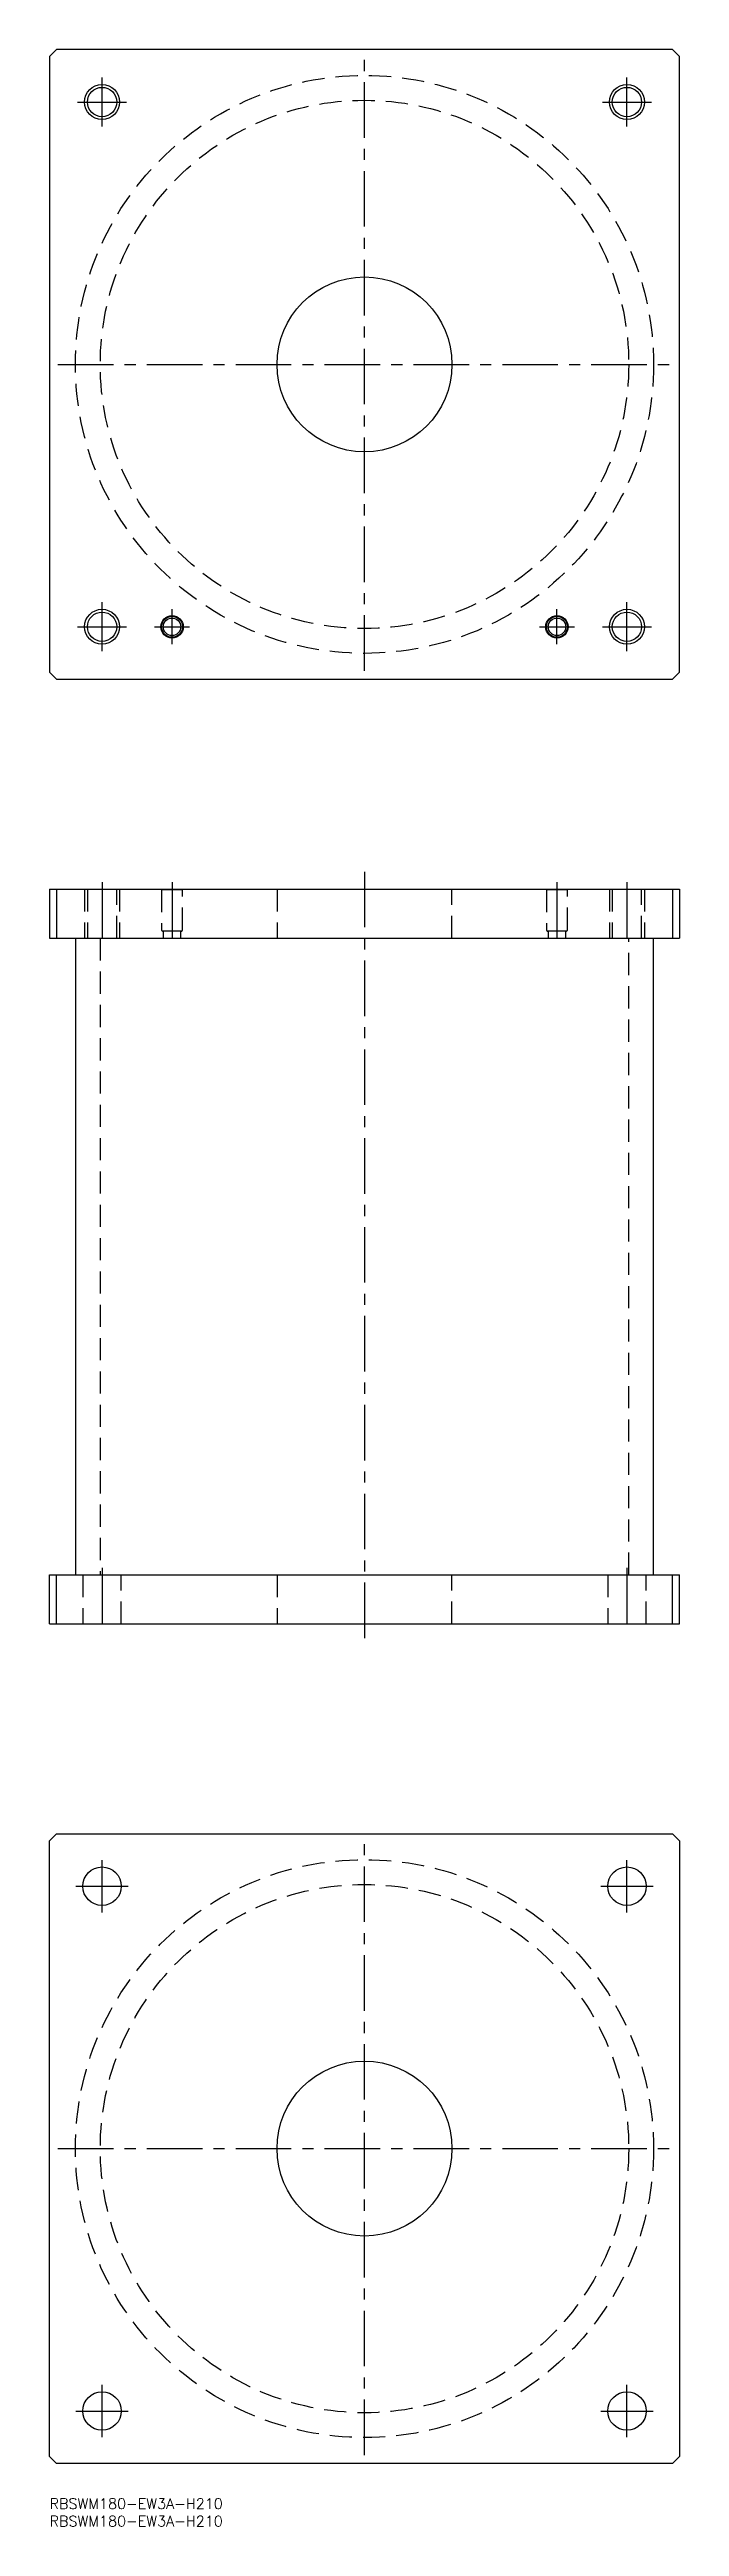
# Model space of a CAD drawing. Extents: x 0 to 180, y -8 to 700.
import ezdxf

# ---------------------------------------------------------------- set-up
doc = ezdxf.new("R2010")
doc.units = 0
doc.header["$LTSCALE"] = 0.5
doc.linetypes.add('CENTER', pattern=[50.8, 31.75, -6.35, 6.35, -6.35])
doc.linetypes.add('DASHED', pattern=[19.05, 12.7, -6.35])
for name, color, linetype in [('MSM_CENTER', 1, 'CENTER'), ('MSM_CONTINUOUS', 7, 'CONTINUOUS'), ('MSM_DASHED', 4, 'DASHED'), ('MSM_NARROW', 5, 'CONTINUOUS'), ('MSM_PART_NUMBER', 7, 'CONTINUOUS')]:
    doc.layers.add(name, color=color, linetype=linetype)
doc.styles.get("Standard").update_dxf_attribs({"font": 'txt.shx', "height": 3, "bigfont": 'bigfont.shx'})

# ---------------------------------------------------------------- blocks, each defined once
blk = doc.blocks.new('*U49')
at = {"layer": 'MSM_PART_NUMBER'}
blk.add_text('RBSWM180-EW3A-H210', height=3, dxfattribs=at).set_placement((0, -3))
blk = doc.blocks.new('*U50')
at = {"layer": 'MSM_PART_NUMBER'}
blk.add_text('RBSWM180-EW3A-H210', height=3, dxfattribs=at).set_placement((0, -8))

msp = doc.modelspace()

# ---------------------------------------------------------------- linework, layer by layer
at = {"layer": 'MSM_CENTER'}
for p, q in [((90, 522.4), (90, 697.6)), ((15, 678), (15, 692)), ((165, 678), (165, 692)), ((8, 685), (22, 685)), ((158, 685), (172, 685)), ((2.4, 610), (177.6, 610)), ((15, 528), (15, 542)), ((35, 530), (35, 540)), ((145, 530), (145, 540)), ((165, 528), (165, 542)), ((8, 535), (22, 535)), ((30, 535), (40, 535)), ((140, 535), (150, 535)), ((158, 535), (172, 535)), ((15, 462), (15, 444)), ((35, 462), (35, 444)), ((90, 465), (90, 245)), ((145, 462), (145, 444)), ((165, 462), (165, 444)), ((15, 266), (15, 248)), ((165, 266), (165, 248)), ((90, 12.4), (90, 187.6)), ((15, 167.5), (15, 182.5)), ((165, 167.5), (165, 182.5)), ((7.5, 175), (22.5, 175)), ((157.5, 175), (172.5, 175)), ((2.4, 100), (177.6, 100)), ((15, 17.5), (15, 32.5)), ((165, 17.5), (165, 32.5)), ((7.5, 25), (22.5, 25)), ((157.5, 25), (172.5, 25))]:
    msp.add_line(p, q, dxfattribs=at)
at = {"layer": 'MSM_CONTINUOUS'}
for p, q in [((2, 700), (0, 698)), ((0, 698), (0, 522)), ((178, 700), (2, 700)), ((180, 698), (178, 700)), ((180, 522), (180, 698)), ((0, 522), (2, 520)), ((2, 520), (178, 520)), ((178, 520), (180, 522)), ((0, 460), (0, 446)), ((0, 460), (180, 460)), ((2, 460), (2, 446)), ((178, 460), (178, 446)), ((180, 460), (180, 446)), ((0, 446), (180, 446)), ((7.4, 446), (7.4, 264)), ((172.6, 264), (172.6, 446)), ((0, 264), (180, 264)), ((0, 250), (0, 264)), ((2, 250), (2, 264)), ((178, 250), (178, 264)), ((180, 250), (180, 264)), ((0, 250), (180, 250)), ((0, 188), (2, 190)), ((0, 12), (0, 188)), ((2, 190), (178, 190)), ((178, 190), (180, 188)), ((180, 188), (180, 12)), ((2, 10), (0, 12)), ((178, 10), (2, 10)), ((180, 12), (178, 10))]:
    msp.add_line(p, q, dxfattribs=at)
for centre, radius in [((15, 685), 4.19), ((165, 685), 4.19), ((90, 610), 25), ((15, 535), 4.19), ((35, 535), 3.2), ((145, 535), 3.2), ((165, 535), 4.19), ((35, 535), 3), ((35, 535), 2.5), ((145, 535), 3), ((145, 535), 2.5), ((15, 175), 5.5), ((165, 175), 5.5), ((90, 100), 25), ((15, 25), 5.5), ((165, 25), 5.5)]:
    msp.add_circle(centre, radius, dxfattribs=at)
at = {"layer": 'MSM_DASHED'}
for p, q in [((10, 460), (10, 446)), ((10.81, 460), (10.81, 446)), ((19.19, 446), (19.19, 460)), ((20, 460), (20, 446)), ((31.8, 460), (32, 459.8)), ((32, 459.8), (32, 448.4)), ((38, 459.8), (32, 459.8)), ((38, 459.8), (38.2, 460)), ((38, 448.4), (38, 459.8)), ((65, 460), (65, 446)), ((115, 446), (115, 460)), ((141.8, 460), (142, 459.8)), ((142, 459.8), (142, 448.4)), ((148, 459.8), (142, 459.8)), ((148, 459.8), (148.2, 460)), ((148, 448.4), (148, 459.8)), ((160, 460), (160, 446)), ((160.81, 460), (160.81, 446)), ((169.19, 446), (169.19, 460)), ((170, 460), (170, 446)), ((37.6, 448), (32.4, 448)), ((32.5, 448), (32.5, 446)), ((37.5, 446), (37.5, 448)), ((147.6, 448), (142.4, 448)), ((142.5, 448), (142.5, 446)), ((147.5, 446), (147.5, 448)), ((14.5, 446), (14.5, 264)), ((165.5, 264), (165.5, 446)), ((9.5, 264), (9.5, 250)), ((20.5, 250), (20.5, 264)), ((65, 264), (65, 250)), ((115, 250), (115, 264)), ((159.5, 264), (159.5, 250)), ((170.5, 250), (170.5, 264))]:
    msp.add_line(p, q, dxfattribs=at)
for centre, radius in [((90, 610), 82.6), ((90, 610), 75.5), ((90, 100), 82.6), ((90, 100), 75.5)]:
    msp.add_circle(centre, radius, dxfattribs=at)
for centre, start, end in [((32.4, 448.4), 180, 270), ((37.6, 448.4), 270, 360), ((142.4, 448.4), 180, 270), ((147.6, 448.4), 270, 360)]:
    msp.add_arc(centre, 0.4, start, end, dxfattribs=at)
at = {"layer": 'MSM_NARROW'}
for centre in [(15, 685), (165, 685), (15, 535), (165, 535)]:
    msp.add_circle(centre, 5, dxfattribs=at)

# ---------------------------------------------------------------- block references
at = {"layer": 'MSM_CONTINUOUS'}
for name in ['*U49', '*U50']:
    msp.add_blockref(name, (0, 0), dxfattribs=at)

doc.saveas('drawing.dxf')
